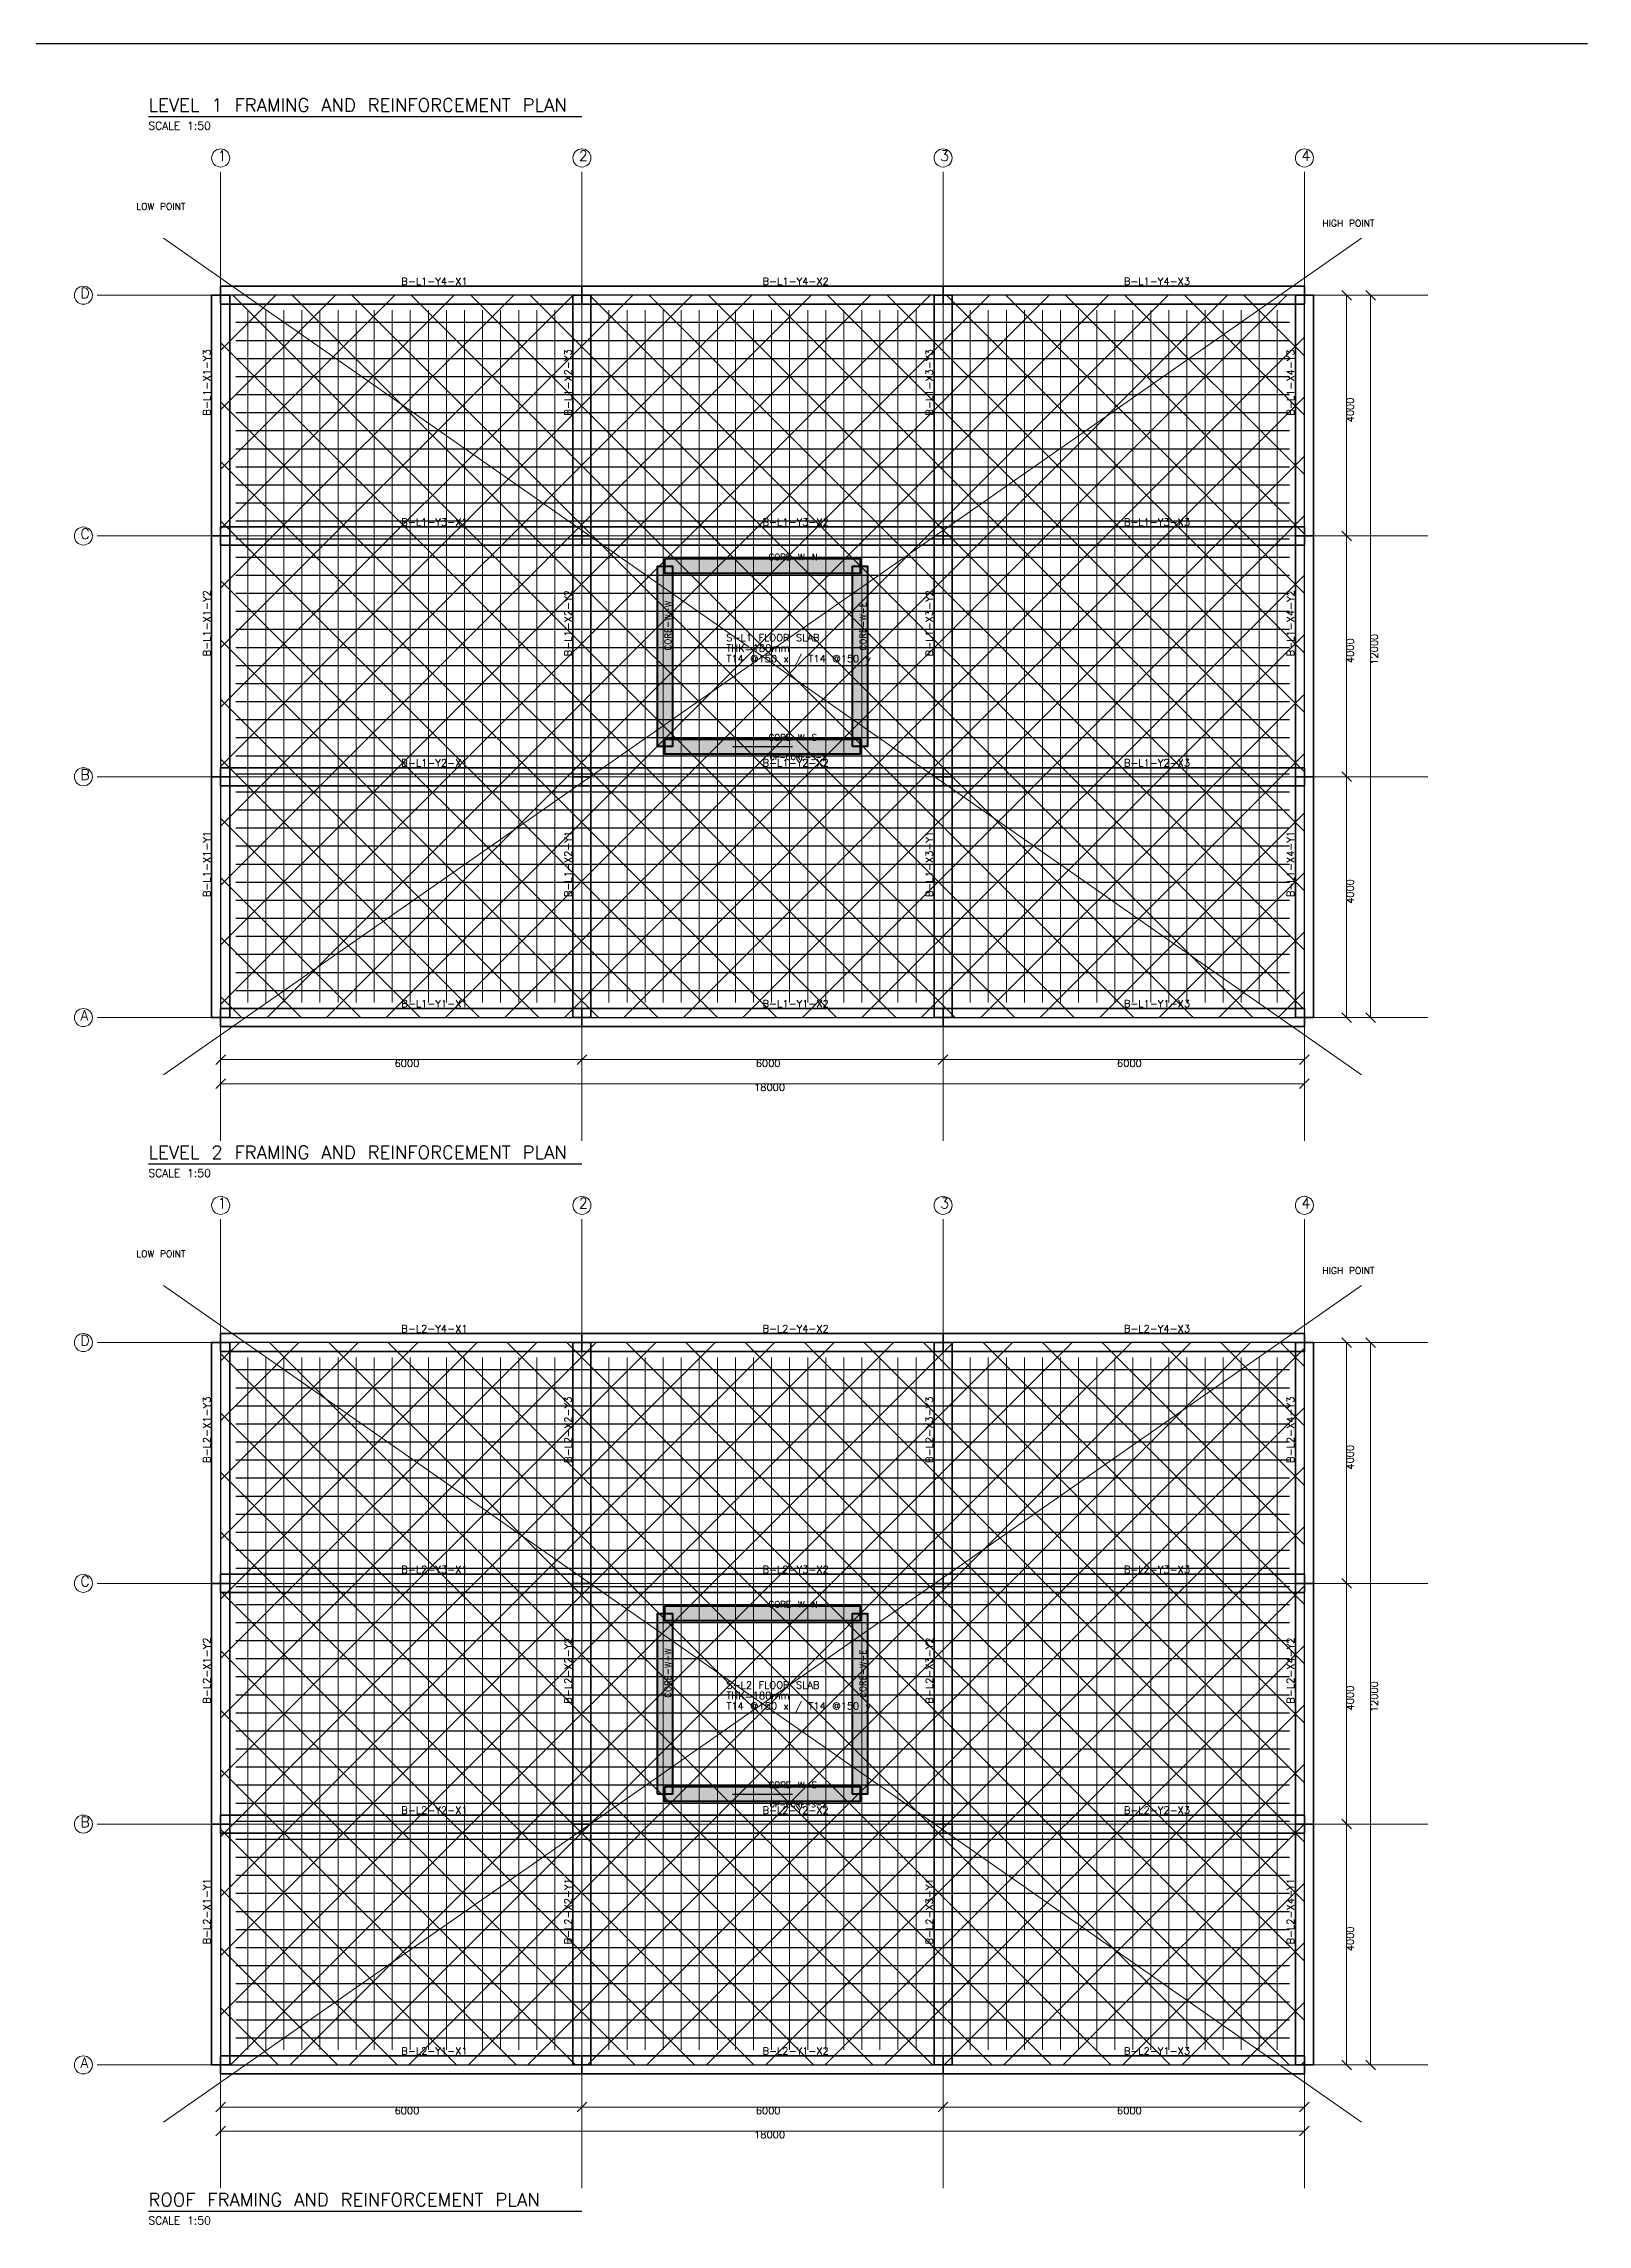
# Model space of a CAD drawing. Header units: millimetres. Extents: x -1230 to 55960, y -122972 to 18360.
# Drawn here: x 24160 to 49800, y -18850 to 17380 of the extents above; entities that cross this region are included whole.
import ezdxf

# ---------------------------------------------------------------- set-up
doc = ezdxf.new("R2010")
doc.units = ezdxf.units.MM
for name, color, linetype, lineweight in [('SAI-A-BORDER', 7, 'Continuous', 25), ('SAI-A-DIMS', 6, 'Continuous', 13), ('SAI-A-GRID', 1, 'Continuous', 13), ('SAI-A-SECTION', 1, 'Continuous', 25), ('SAI-A-TEXT', 4, 'Continuous', 13), ('SAI-A-TITLE', 6, 'Continuous', 30), ('SAI-H-CONCRETE', 8, 'Continuous', 13), ('SAI-S-BEAM', 30, 'Continuous', 35), ('SAI-S-OPENING', 1, 'Continuous', 25), ('SAI-S-REBAR', 1, 'Continuous', 25), ('SAI-S-SLAB', 4, 'Continuous', 25), ('SAI-S-TIES', 3, 'Continuous', 20), ('SAI-S-WALL', 5, 'Continuous', 50), ('SAI-X-REFERENCE', 9, 'Continuous', 13)]:
    doc.layers.add(name, color=color, linetype=linetype, lineweight=lineweight)
doc.styles.add('SAI-STANDARD', font='txt.shx')

msp = doc.modelspace()

# ---------------------------------------------------------------- hatches: boundary and pattern name
at = {"layer": 'SAI-H-CONCRETE'}
h = msp.add_hatch(dxfattribs=at)
h.set_pattern_fill('ANSI37', scale=220)
h.paths.add_polyline_path([(27100, 1200), (45100, 1200), (45100, 13200), (27100, 13200)])
h = msp.add_hatch(dxfattribs=at)
h.set_pattern_fill('ANSI37', scale=220)
h.paths.add_polyline_path([(27100, -16200), (45100, -16200), (45100, -4200), (27100, -4200)])
at = {"layer": 'SAI-S-WALL'}
h = msp.add_hatch(color=5, dxfattribs=at)
h.dxf.hatch_style = 1
h.paths.add_polyline_path([(34355, 5700), (34355, 8700), (34605, 8700), (34605, 5700)])
h = msp.add_hatch(color=5, dxfattribs=at)
h.dxf.hatch_style = 1
h.paths.add_polyline_path([(34480, 8825), (37720, 8825), (37720, 8575), (34480, 8575)])
h = msp.add_hatch(color=5, dxfattribs=at)
h.dxf.hatch_style = 1
h.paths.add_polyline_path([(37595, 5700), (37595, 8700), (37845, 8700), (37845, 5700)])
h = msp.add_hatch(color=5, dxfattribs=at)
h.dxf.hatch_style = 1
h.paths.add_polyline_path([(34480, 5825), (37720, 5825), (37720, 5575), (34480, 5575)])
h = msp.add_hatch(color=5, dxfattribs=at)
h.dxf.hatch_style = 1
h.paths.add_polyline_path([(34480, -8575), (37720, -8575), (37720, -8825), (34480, -8825)])
h = msp.add_hatch(color=5, dxfattribs=at)
h.dxf.hatch_style = 1
h.paths.add_polyline_path([(34355, -11700), (34355, -8700), (34605, -8700), (34605, -11700)])
h = msp.add_hatch(color=5, dxfattribs=at)
h.dxf.hatch_style = 1
h.paths.add_polyline_path([(37595, -11700), (37595, -8700), (37845, -8700), (37845, -11700)])
h = msp.add_hatch(color=5, dxfattribs=at)
h.dxf.hatch_style = 1
h.paths.add_polyline_path([(34480, -11575), (37720, -11575), (37720, -11825), (34480, -11825)])

# ---------------------------------------------------------------- linework, layer by layer
at = {"layer": 'SAI-A-BORDER'}
msp.add_line((0, 17380), (49800, 17380), dxfattribs=at)
at = {"layer": 'SAI-A-DIMS'}
for p, q in [((45100, 13200), (46320, 13200)), ((45100, 13200), (45920, 13200)), ((45720, 13280), (45880, 13120)), ((45800, 9200), (45800, 13200)), ((46120, 13280), (46280, 13120)), ((46200, 1200), (46200, 13200)), ((45100, 9200), (45920, 9200)), ((45100, 9200), (45920, 9200)), ((45720, 9280), (45880, 9120)), ((45720, 9280), (45880, 9120)), ((45800, 5200), (45800, 9200)), ((45100, 5200), (45920, 5200)), ((45100, 5200), (45920, 5200)), ((45720, 5280), (45880, 5120)), ((45720, 5280), (45880, 5120)), ((45800, 1200), (45800, 5200)), ((27100, 1200), (27100, -20)), ((27100, 1200), (27100, 380)), ((33100, 1200), (33100, 380)), ((33100, 1200), (33100, 380)), ((39100, 1200), (39100, 380)), ((39100, 1200), (39100, 380)), ((45100, 1200), (45100, -20)), ((45100, 1200), (46320, 1200)), ((45100, 1200), (45100, 380)), ((45100, 1200), (45920, 1200)), ((45720, 1280), (45880, 1120)), ((46120, 1280), (46280, 1120)), ((27020, 420), (27180, 580)), ((27100, 500), (33100, 500)), ((33020, 420), (33180, 580)), ((33020, 420), (33180, 580)), ((33100, 500), (39100, 500)), ((39020, 420), (39180, 580)), ((39020, 420), (39180, 580)), ((39100, 500), (45100, 500)), ((45020, 420), (45180, 580)), ((27020, 20), (27180, 180)), ((27100, 100), (45100, 100)), ((45020, 20), (45180, 180)), ((45100, -4200), (46320, -4200)), ((45100, -4200), (45920, -4200)), ((45720, -4120), (45880, -4280)), ((45800, -8200), (45800, -4200)), ((46120, -4120), (46280, -4280)), ((46200, -16200), (46200, -4200)), ((45100, -8200), (45920, -8200)), ((45100, -8200), (45920, -8200)), ((45720, -8120), (45880, -8280)), ((45720, -8120), (45880, -8280)), ((45800, -12200), (45800, -8200)), ((45100, -12200), (45920, -12200)), ((45100, -12200), (45920, -12200)), ((45720, -12120), (45880, -12280)), ((45720, -12120), (45880, -12280)), ((45800, -16200), (45800, -12200)), ((27100, -16200), (27100, -17420)), ((27100, -16200), (27100, -17020)), ((33100, -16200), (33100, -17020)), ((33100, -16200), (33100, -17020)), ((39100, -16200), (39100, -17020)), ((39100, -16200), (39100, -17020)), ((45100, -16200), (45100, -17420)), ((45100, -16200), (46320, -16200)), ((45100, -16200), (45100, -17020)), ((45100, -16200), (45920, -16200)), ((45720, -16120), (45880, -16280)), ((46120, -16120), (46280, -16280)), ((27020, -16980), (27180, -16820)), ((27100, -16900), (33100, -16900)), ((33020, -16980), (33180, -16820)), ((33020, -16980), (33180, -16820)), ((33100, -16900), (39100, -16900)), ((39020, -16980), (39180, -16820)), ((39020, -16980), (39180, -16820)), ((39100, -16900), (45100, -16900)), ((45020, -16980), (45180, -16820)), ((27020, -17380), (27180, -17220)), ((27100, -17300), (45100, -17300)), ((45020, -17380), (45180, -17220))]:
    msp.add_line(p, q, dxfattribs=at)
at = {"layer": 'SAI-A-GRID'}
for p, q in [((27100, -850), (27100, 15250)), ((33100, -850), (33100, 15250)), ((39100, -850), (39100, 15250)), ((45100, -850), (45100, 15250)), ((25050, 13200), (47150, 13200)), ((25050, 9200), (47150, 9200)), ((25050, 5200), (47150, 5200)), ((25050, 1200), (47150, 1200)), ((27100, -18250), (27100, -2150)), ((33100, -18250), (33100, -2150)), ((39100, -18250), (39100, -2150)), ((45100, -18250), (45100, -2150)), ((25050, -4200), (47150, -4200)), ((25050, -8200), (47150, -8200)), ((25050, -12200), (47150, -12200)), ((25050, -16200), (47150, -16200))]:
    msp.add_line(p, q, dxfattribs=at)
for centre in [(27100, 15480), (33100, 15480), (39100, 15480), (45100, 15480), (24820, 13200), (24820, 9200), (24820, 5200), (24820, 1200), (27100, -1920), (33100, -1920), (39100, -1920), (45100, -1920), (24820, -4200), (24820, -8200), (24820, -12200), (24820, -16200)]:
    msp.add_circle(centre, 150, dxfattribs=at)
at = {"layer": 'SAI-A-TITLE'}
for p, q in [((25900, 16170), (33100, 16170)), ((25900, -1230), (33100, -1230)), ((25900, -18630), (33100, -18630))]:
    msp.add_line(p, q, dxfattribs=at)
at = {"layer": 'SAI-S-BEAM'}
for points in [[(26950, 9200), (26950, 13200), (27250, 13200), (27250, 9200), (26950, 9200)], [(27100, 13350), (33100, 13350), (33100, 13050), (27100, 13050), (27100, 13350)], [(32950, 9200), (32950, 13200), (33250, 13200), (33250, 9200), (32950, 9200)], [(33100, 13350), (39100, 13350), (39100, 13050), (33100, 13050), (33100, 13350)], [(38950, 9200), (38950, 13200), (39250, 13200), (39250, 9200), (38950, 9200)], [(39100, 13350), (45100, 13350), (45100, 13050), (39100, 13050), (39100, 13350)], [(44950, 9200), (44950, 13200), (45250, 13200), (45250, 9200), (44950, 9200)], [(26950, 5200), (26950, 9200), (27250, 9200), (27250, 5200), (26950, 5200)], [(27100, 9350), (33100, 9350), (33100, 9050), (27100, 9050), (27100, 9350)], [(32950, 5200), (32950, 9200), (33250, 9200), (33250, 5200), (32950, 5200)], [(33100, 9350), (39100, 9350), (39100, 9050), (33100, 9050), (33100, 9350)], [(38950, 5200), (38950, 9200), (39250, 9200), (39250, 5200), (38950, 5200)], [(39100, 9350), (45100, 9350), (45100, 9050), (39100, 9050), (39100, 9350)], [(44950, 5200), (44950, 9200), (45250, 9200), (45250, 5200), (44950, 5200)], [(26950, 1200), (26950, 5200), (27250, 5200), (27250, 1200), (26950, 1200)], [(27100, 5350), (33100, 5350), (33100, 5050), (27100, 5050), (27100, 5350)], [(32950, 1200), (32950, 5200), (33250, 5200), (33250, 1200), (32950, 1200)], [(33100, 5350), (39100, 5350), (39100, 5050), (33100, 5050), (33100, 5350)], [(38950, 1200), (38950, 5200), (39250, 5200), (39250, 1200), (38950, 1200)], [(39100, 5350), (45100, 5350), (45100, 5050), (39100, 5050), (39100, 5350)], [(44950, 1200), (44950, 5200), (45250, 5200), (45250, 1200), (44950, 1200)], [(27100, 1350), (33100, 1350), (33100, 1050), (27100, 1050), (27100, 1350)], [(33100, 1350), (39100, 1350), (39100, 1050), (33100, 1050), (33100, 1350)], [(39100, 1350), (45100, 1350), (45100, 1050), (39100, 1050), (39100, 1350)], [(26950, -8200), (26950, -4200), (27250, -4200), (27250, -8200), (26950, -8200)], [(27100, -4050), (33100, -4050), (33100, -4350), (27100, -4350), (27100, -4050)], [(32950, -8200), (32950, -4200), (33250, -4200), (33250, -8200), (32950, -8200)], [(33100, -4050), (39100, -4050), (39100, -4350), (33100, -4350), (33100, -4050)], [(38950, -8200), (38950, -4200), (39250, -4200), (39250, -8200), (38950, -8200)], [(39100, -4050), (45100, -4050), (45100, -4350), (39100, -4350), (39100, -4050)], [(44950, -8200), (44950, -4200), (45250, -4200), (45250, -8200), (44950, -8200)], [(26950, -12200), (26950, -8200), (27250, -8200), (27250, -12200), (26950, -12200)], [(27100, -8050), (33100, -8050), (33100, -8350), (27100, -8350), (27100, -8050)], [(32950, -12200), (32950, -8200), (33250, -8200), (33250, -12200), (32950, -12200)], [(33100, -8050), (39100, -8050), (39100, -8350), (33100, -8350), (33100, -8050)], [(38950, -12200), (38950, -8200), (39250, -8200), (39250, -12200), (38950, -12200)], [(39100, -8050), (45100, -8050), (45100, -8350), (39100, -8350), (39100, -8050)], [(44950, -12200), (44950, -8200), (45250, -8200), (45250, -12200), (44950, -12200)], [(26950, -16200), (26950, -12200), (27250, -12200), (27250, -16200), (26950, -16200)], [(27100, -12050), (33100, -12050), (33100, -12350), (27100, -12350), (27100, -12050)], [(32950, -16200), (32950, -12200), (33250, -12200), (33250, -16200), (32950, -16200)], [(33100, -12050), (39100, -12050), (39100, -12350), (33100, -12350), (33100, -12050)], [(38950, -16200), (38950, -12200), (39250, -12200), (39250, -16200), (38950, -16200)], [(39100, -12050), (45100, -12050), (45100, -12350), (39100, -12350), (39100, -12050)], [(44950, -16200), (44950, -12200), (45250, -12200), (45250, -16200), (44950, -16200)], [(27100, -16050), (33100, -16050), (33100, -16350), (27100, -16350), (27100, -16050)], [(33100, -16050), (39100, -16050), (39100, -16350), (33100, -16350), (33100, -16050)], [(39100, -16050), (45100, -16050), (45100, -16350), (39100, -16350), (39100, -16050)]]:
    msp.add_lwpolyline(points, dxfattribs=at)
at = {"layer": 'SAI-S-OPENING'}
for p, q in [((35600, 5700), (36600, 5700)), ((35600, 5700), (36600, 5700)), ((35600, -11700), (36600, -11700)), ((35600, -11700), (36600, -11700))]:
    msp.add_line(p, q, dxfattribs=at)
at = {"layer": 'SAI-S-REBAR'}
for p, q in [((27350, 13050), (44850, 13050)), ((27350, 12750), (44850, 12750)), ((27350, 12450), (44850, 12450)), ((27350, 12150), (44850, 12150)), ((27350, 11850), (44850, 11850)), ((27350, 11550), (44850, 11550)), ((27350, 11250), (44850, 11250)), ((27350, 10950), (44850, 10950)), ((27350, 10650), (44850, 10650)), ((27350, 10350), (44850, 10350)), ((27350, 10050), (44850, 10050)), ((27350, 9750), (44850, 9750)), ((27350, 9450), (44850, 9450)), ((27350, 9150), (44850, 9150)), ((27350, 8850), (44850, 8850)), ((27350, 8550), (44850, 8550)), ((27350, 8250), (44850, 8250)), ((27350, 7950), (44850, 7950)), ((27350, 7650), (44850, 7650)), ((27350, 7350), (44850, 7350)), ((27350, 7050), (44850, 7050)), ((27350, 6750), (44850, 6750)), ((27350, 6450), (44850, 6450)), ((27350, 6150), (44850, 6150)), ((27350, 5850), (44850, 5850)), ((27350, 5550), (44850, 5550)), ((27350, 5250), (44850, 5250)), ((27350, 4950), (44850, 4950)), ((27350, 4650), (44850, 4650)), ((27350, 4350), (44850, 4350)), ((27350, 4050), (44850, 4050)), ((27350, 3750), (44850, 3750)), ((27350, 3450), (44850, 3450)), ((27350, 3150), (44850, 3150)), ((27350, 2850), (44850, 2850)), ((27350, 2550), (44850, 2550)), ((27350, 2250), (44850, 2250)), ((27350, 1950), (44850, 1950)), ((27350, 1650), (44850, 1650)), ((27350, 1350), (44850, 1350)), ((27350, -4350), (44850, -4350)), ((27350, -4650), (44850, -4650)), ((27350, -4950), (44850, -4950)), ((27350, -5250), (44850, -5250)), ((27350, -5550), (44850, -5550)), ((27350, -5850), (44850, -5850)), ((27350, -6150), (44850, -6150)), ((27350, -6450), (44850, -6450)), ((27350, -6750), (44850, -6750)), ((27350, -7050), (44850, -7050)), ((27350, -7350), (44850, -7350)), ((27350, -7650), (44850, -7650)), ((27350, -7950), (44850, -7950)), ((27350, -8250), (44850, -8250)), ((27350, -8550), (44850, -8550)), ((27350, -8850), (44850, -8850)), ((27350, -9150), (44850, -9150)), ((27350, -9450), (44850, -9450)), ((27350, -9750), (44850, -9750)), ((27350, -10050), (44850, -10050)), ((27350, -10350), (44850, -10350)), ((27350, -10650), (44850, -10650)), ((27350, -10950), (44850, -10950)), ((27350, -11250), (44850, -11250)), ((27350, -11550), (44850, -11550)), ((27350, -11850), (44850, -11850)), ((27350, -12150), (44850, -12150)), ((27350, -12450), (44850, -12450)), ((27350, -12750), (44850, -12750)), ((27350, -13050), (44850, -13050)), ((27350, -13350), (44850, -13350)), ((27350, -13650), (44850, -13650)), ((27350, -13950), (44850, -13950)), ((27350, -14250), (44850, -14250)), ((27350, -14550), (44850, -14550)), ((27350, -14850), (44850, -14850)), ((27350, -15150), (44850, -15150)), ((27350, -15450), (44850, -15450)), ((27350, -15750), (44850, -15750)), ((27350, -16050), (44850, -16050))]:
    msp.add_line(p, q, dxfattribs=at)
at = {"layer": 'SAI-S-SLAB'}
for points in [[(27100, 1200), (45100, 1200), (45100, 13200), (27100, 13200), (27100, 1200)], [(27100, -16200), (45100, -16200), (45100, -4200), (27100, -4200), (27100, -16200)]]:
    msp.add_lwpolyline(points, dxfattribs=at)
at = {"layer": 'SAI-S-TIES'}
for p, q in [((26150, 250), (46050, 14150)), ((46050, 250), (26150, 14150)), ((27250, 1450), (27250, 12950)), ((27550, 1450), (27550, 12950)), ((27850, 1450), (27850, 12950)), ((28150, 1450), (28150, 12950)), ((28450, 1450), (28450, 12950)), ((28750, 1450), (28750, 12950)), ((29050, 1450), (29050, 12950)), ((29350, 1450), (29350, 12950)), ((29650, 1450), (29650, 12950)), ((29950, 1450), (29950, 12950)), ((30250, 1450), (30250, 12950)), ((30550, 1450), (30550, 12950)), ((30850, 1450), (30850, 12950)), ((31150, 1450), (31150, 12950)), ((31450, 1450), (31450, 12950)), ((31750, 1450), (31750, 12950)), ((32050, 1450), (32050, 12950)), ((32350, 1450), (32350, 12950)), ((32650, 1450), (32650, 12950)), ((32950, 1450), (32950, 12950)), ((33250, 1450), (33250, 12950)), ((33550, 1450), (33550, 12950)), ((33850, 1450), (33850, 12950)), ((34150, 1450), (34150, 12950)), ((34450, 1450), (34450, 12950)), ((34750, 1450), (34750, 12950)), ((35050, 1450), (35050, 12950)), ((35350, 1450), (35350, 12950)), ((35650, 1450), (35650, 12950)), ((35950, 1450), (35950, 12950)), ((36250, 1450), (36250, 12950)), ((36550, 1450), (36550, 12950)), ((36850, 1450), (36850, 12950)), ((37150, 1450), (37150, 12950)), ((37450, 1450), (37450, 12950)), ((37750, 1450), (37750, 12950)), ((38050, 1450), (38050, 12950)), ((38350, 1450), (38350, 12950)), ((38650, 1450), (38650, 12950)), ((38950, 1450), (38950, 12950)), ((39250, 1450), (39250, 12950)), ((39550, 1450), (39550, 12950)), ((39850, 1450), (39850, 12950)), ((40150, 1450), (40150, 12950)), ((40450, 1450), (40450, 12950)), ((40750, 1450), (40750, 12950)), ((41050, 1450), (41050, 12950)), ((41350, 1450), (41350, 12950)), ((41650, 1450), (41650, 12950)), ((41950, 1450), (41950, 12950)), ((42250, 1450), (42250, 12950)), ((42550, 1450), (42550, 12950)), ((42850, 1450), (42850, 12950)), ((43150, 1450), (43150, 12950)), ((43450, 1450), (43450, 12950)), ((43750, 1450), (43750, 12950)), ((44050, 1450), (44050, 12950)), ((44350, 1450), (44350, 12950)), ((44650, 1450), (44650, 12950)), ((44950, 1450), (44950, 12950)), ((26150, -17150), (46050, -3250)), ((46050, -17150), (26150, -3250)), ((27250, -15950), (27250, -4450)), ((27550, -15950), (27550, -4450)), ((27850, -15950), (27850, -4450)), ((28150, -15950), (28150, -4450)), ((28450, -15950), (28450, -4450)), ((28750, -15950), (28750, -4450)), ((29050, -15950), (29050, -4450)), ((29350, -15950), (29350, -4450)), ((29650, -15950), (29650, -4450)), ((29950, -15950), (29950, -4450)), ((30250, -15950), (30250, -4450)), ((30550, -15950), (30550, -4450)), ((30850, -15950), (30850, -4450)), ((31150, -15950), (31150, -4450)), ((31450, -15950), (31450, -4450)), ((31750, -15950), (31750, -4450)), ((32050, -15950), (32050, -4450)), ((32350, -15950), (32350, -4450)), ((32650, -15950), (32650, -4450)), ((32950, -15950), (32950, -4450)), ((33250, -15950), (33250, -4450)), ((33550, -15950), (33550, -4450)), ((33850, -15950), (33850, -4450)), ((34150, -15950), (34150, -4450)), ((34450, -15950), (34450, -4450)), ((34750, -15950), (34750, -4450)), ((35050, -15950), (35050, -4450)), ((35350, -15950), (35350, -4450)), ((35650, -15950), (35650, -4450)), ((35950, -15950), (35950, -4450)), ((36250, -15950), (36250, -4450)), ((36550, -15950), (36550, -4450)), ((36850, -15950), (36850, -4450)), ((37150, -15950), (37150, -4450)), ((37450, -15950), (37450, -4450)), ((37750, -15950), (37750, -4450)), ((38050, -15950), (38050, -4450)), ((38350, -15950), (38350, -4450)), ((38650, -15950), (38650, -4450)), ((38950, -15950), (38950, -4450)), ((39250, -15950), (39250, -4450)), ((39550, -15950), (39550, -4450)), ((39850, -15950), (39850, -4450)), ((40150, -15950), (40150, -4450)), ((40450, -15950), (40450, -4450)), ((40750, -15950), (40750, -4450)), ((41050, -15950), (41050, -4450)), ((41350, -15950), (41350, -4450)), ((41650, -15950), (41650, -4450)), ((41950, -15950), (41950, -4450)), ((42250, -15950), (42250, -4450)), ((42550, -15950), (42550, -4450)), ((42850, -15950), (42850, -4450)), ((43150, -15950), (43150, -4450)), ((43450, -15950), (43450, -4450)), ((43750, -15950), (43750, -4450)), ((44050, -15950), (44050, -4450)), ((44350, -15950), (44350, -4450)), ((44650, -15950), (44650, -4450)), ((44950, -15950), (44950, -4450))]:
    msp.add_line(p, q, dxfattribs=at)
at = {"layer": 'SAI-S-WALL'}
for points in [[(34355, 5700), (34355, 8700), (34605, 8700), (34605, 5700), (34355, 5700)], [(34480, 8825), (37720, 8825), (37720, 8575), (34480, 8575), (34480, 8825)], [(37595, 5700), (37595, 8700), (37845, 8700), (37845, 5700), (37595, 5700)], [(34480, 5825), (37720, 5825), (37720, 5575), (34480, 5575), (34480, 5825)], [(34480, -8575), (37720, -8575), (37720, -8825), (34480, -8825), (34480, -8575)], [(34355, -11700), (34355, -8700), (34605, -8700), (34605, -11700), (34355, -11700)], [(37595, -11700), (37595, -8700), (37845, -8700), (37845, -11700), (37595, -11700)], [(34480, -11575), (37720, -11575), (37720, -11825), (34480, -11825), (34480, -11575)]]:
    msp.add_lwpolyline(points, dxfattribs=at)
at = {"layer": 'SAI-X-REFERENCE'}
for p, q in [((27100, 13200), (33100, 13200)), ((27100, 9200), (27100, 13200)), ((33100, 13200), (39100, 13200)), ((33100, 9200), (33100, 13200)), ((39100, 13200), (45100, 13200)), ((39100, 9200), (39100, 13200)), ((45100, 9200), (45100, 13200)), ((27100, 9200), (33100, 9200)), ((27100, 5200), (27100, 9200)), ((33100, 9200), (39100, 9200)), ((33100, 5200), (33100, 9200)), ((39100, 9200), (45100, 9200)), ((39100, 5200), (39100, 9200)), ((45100, 5200), (45100, 9200)), ((27100, 5200), (33100, 5200)), ((27100, 1200), (27100, 5200)), ((33100, 5200), (39100, 5200)), ((33100, 1200), (33100, 5200)), ((39100, 5200), (45100, 5200)), ((39100, 1200), (39100, 5200)), ((45100, 1200), (45100, 5200)), ((27100, 1200), (33100, 1200)), ((33100, 1200), (39100, 1200)), ((39100, 1200), (45100, 1200)), ((27100, -4200), (33100, -4200)), ((27100, -8200), (27100, -4200)), ((33100, -4200), (39100, -4200)), ((33100, -8200), (33100, -4200)), ((39100, -4200), (45100, -4200)), ((39100, -8200), (39100, -4200)), ((45100, -8200), (45100, -4200)), ((27100, -8200), (33100, -8200)), ((27100, -12200), (27100, -8200)), ((33100, -8200), (39100, -8200)), ((33100, -12200), (33100, -8200)), ((39100, -8200), (45100, -8200)), ((39100, -12200), (39100, -8200)), ((45100, -12200), (45100, -8200)), ((27100, -12200), (33100, -12200)), ((27100, -16200), (27100, -12200)), ((33100, -12200), (39100, -12200)), ((33100, -16200), (33100, -12200)), ((39100, -12200), (45100, -12200)), ((39100, -16200), (39100, -12200)), ((45100, -16200), (45100, -12200)), ((27100, -16200), (33100, -16200)), ((33100, -16200), (39100, -16200)), ((39100, -16200), (45100, -16200))]:
    msp.add_line(p, q, dxfattribs=at)

# ---------------------------------------------------------------- texts
at = {"layer": 'SAI-A-DIMS', "style": 'SAI-STANDARD'}
for s, p in [('4000', (45920, 11088)), ('4000', (45920, 7088)), ('12000', (46320, 7060)), ('4000', (45920, 3088)), ('4000', (45920, -6312)), ('4000', (45920, -10312)), ('12000', (46320, -10340)), ('4000', (45920, -14312))]:
    msp.add_text(s, height=120, rotation=90, dxfattribs=at).set_placement(p)
for s, p in [('6000', (29988, 380)), ('6000', (35988, 380)), ('6000', (41988, 380)), ('18000', (35960, -20)), ('6000', (29988, -17020)), ('6000', (35988, -17020)), ('6000', (41988, -17020)), ('18000', (35960, -17420))]:
    msp.add_text(s, height=120, dxfattribs=at).set_placement(p)
at = {"layer": 'SAI-A-GRID', "style": 'SAI-STANDARD'}
for s, p in [('1', (27050, 15430)), ('2', (33050, 15430)), ('3', (39050, 15430)), ('4', (45050, 15430)), ('D', (24770, 13150)), ('C', (24770, 9150)), ('B', (24770, 5150)), ('A', (24770, 1150)), ('1', (27050, -1970)), ('2', (33050, -1970)), ('3', (39050, -1970)), ('4', (45050, -1970)), ('D', (24770, -4250)), ('C', (24770, -8250)), ('B', (24770, -12250)), ('A', (24770, -16250))]:
    msp.add_text(s, height=172, dxfattribs=at).set_placement(p)
at = {"layer": 'SAI-A-SECTION', "style": 'SAI-STANDARD'}
for s, p in [('LOW POINT', (25700, 14620)), ('HIGH POINT', (45400, 14340)), ('LOW POINT', (25700, -2780)), ('HIGH POINT', (45400, -3060))]:
    msp.add_text(s, height=110, dxfattribs=at).set_placement(p)
at = {"layer": 'SAI-A-TEXT', "style": 'SAI-STANDARD'}
for s, height, p in [('SCALE 1:50', 130, (25900, 15950)), ('B-L1-Y4-X1', 120, (30100, 13370)), ('B-L1-Y4-X2', 120, (36100, 13370)), ('B-L1-Y4-X3', 120, (42100, 13370)), ('B-L1-Y3-X1', 120, (30100, 9370)), ('B-L1-Y3-X2', 120, (36100, 9370)), ('B-L1-Y3-X3', 120, (42100, 9370)), ('CORE-W-N', 105, (36200, 8800)), ('THK=180mm', 120, (35500, 7276)), ('S-L1 FLOOR SLAB', 120, (35500, 7450)), ('T14 @150 x / T14 @150 y', 120, (35500, 7102)), ('CORE-W-S', 105, (36200, 5800)), ('B-L1-Y2-X1', 120, (30100, 5370)), ('B-L1-Y2-X2', 120, (36100, 5370)), ('B-L1-Y2-X3', 120, (42100, 5370)), ('B-L1-Y1-X1', 120, (30100, 1370)), ('B-L1-Y1-X2', 120, (36100, 1370)), ('B-L1-Y1-X3', 120, (42100, 1370)), ('SCALE 1:50', 130, (25900, -1450)), ('B-L2-Y4-X1', 120, (30100, -4030)), ('B-L2-Y4-X2', 120, (36100, -4030)), ('B-L2-Y4-X3', 120, (42100, -4030)), ('B-L2-Y3-X1', 120, (30100, -8030)), ('B-L2-Y3-X2', 120, (36100, -8030)), ('B-L2-Y3-X3', 120, (42100, -8030)), ('CORE-W-N', 105, (36200, -8600)), ('THK=180mm', 120, (35500, -10124)), ('S-L2 FLOOR SLAB', 120, (35500, -9950)), ('T14 @150 x / T14 @150 y', 120, (35500, -10298)), ('CORE-W-S', 105, (36200, -11600)), ('B-L2-Y2-X1', 120, (30100, -12030)), ('B-L2-Y2-X2', 120, (36100, -12030)), ('B-L2-Y2-X3', 120, (42100, -12030)), ('B-L2-Y1-X1', 120, (30100, -16030)), ('B-L2-Y1-X2', 120, (36100, -16030)), ('B-L2-Y1-X3', 120, (42100, -16030)), ('SCALE 1:50', 130, (25900, -18850))]:
    msp.add_text(s, height=height, dxfattribs=at).set_placement(p)
for s, height, p in [('B-L1-X1-Y3', 120, (26930, 11200)), ('B-L1-X2-Y3', 120, (32930, 11200)), ('B-L1-X3-Y3', 120, (38930, 11200)), ('B-L1-X4-Y3', 120, (44930, 11200)), ('B-L1-X1-Y2', 120, (26930, 7200)), ('B-L1-X2-Y2', 120, (32930, 7200)), ('CORE-W-W', 105, (34580, 7300)), ('CORE-W-E', 105, (37820, 7300)), ('B-L1-X3-Y2', 120, (38930, 7200)), ('B-L1-X4-Y2', 120, (44930, 7200)), ('B-L1-X1-Y1', 120, (26930, 3200)), ('B-L1-X2-Y1', 120, (32930, 3200)), ('B-L1-X3-Y1', 120, (38930, 3200)), ('B-L1-X4-Y1', 120, (44930, 3200)), ('B-L2-X1-Y3', 120, (26930, -6200)), ('B-L2-X2-Y3', 120, (32930, -6200)), ('B-L2-X3-Y3', 120, (38930, -6200)), ('B-L2-X4-Y3', 120, (44930, -6200)), ('B-L2-X1-Y2', 120, (26930, -10200)), ('B-L2-X2-Y2', 120, (32930, -10200)), ('CORE-W-W', 105, (34580, -10100)), ('CORE-W-E', 105, (37820, -10100)), ('B-L2-X3-Y2', 120, (38930, -10200)), ('B-L2-X4-Y2', 120, (44930, -10200)), ('B-L2-X1-Y1', 120, (26930, -14200)), ('B-L2-X2-Y1', 120, (32930, -14200)), ('B-L2-X3-Y1', 120, (38930, -14200)), ('B-L2-X4-Y1', 120, (44930, -14200))]:
    msp.add_text(s, height=height, rotation=90, dxfattribs=at).set_placement(p)
at = {"layer": 'SAI-A-TITLE', "style": 'SAI-STANDARD'}
for s, p in [('LEVEL 1 FRAMING AND REINFORCEMENT PLAN', (25900, 16250)), ('LEVEL 2 FRAMING AND REINFORCEMENT PLAN', (25900, -1150)), ('ROOF FRAMING AND REINFORCEMENT PLAN', (25900, -18550))]:
    msp.add_text(s, height=220, dxfattribs=at).set_placement(p)
at = {"layer": 'SAI-S-OPENING', "style": 'SAI-STANDARD'}
for s, p in [('OP-CORE-S-1', (36220, 5480)), ('OP-CORE-S-2', (36220, 5480)), ('OP-CORE-S-2', (36220, -11920)), ('OP-CORE-S-3', (36220, -11920))]:
    msp.add_text(s, height=90, dxfattribs=at).set_placement(p)

doc.saveas('drawing.dxf')
